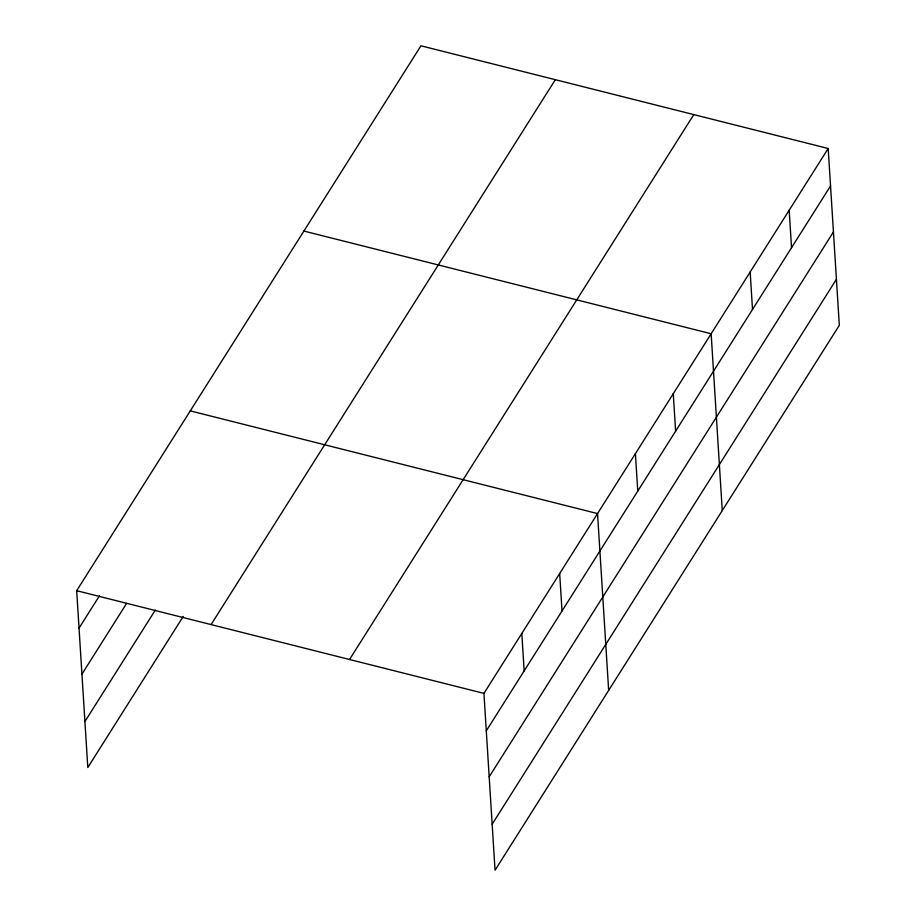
<?xml version="1.0" encoding="UTF-8"?>
<svg xmlns="http://www.w3.org/2000/svg" width="916" height="916" viewBox="0 0 916 916"><rect width="100%" height="100%" fill="white"/><g stroke="black" fill="none" stroke-linecap="round" stroke-linejoin="round"><path stroke-width="1.37" d="M183.234 616.457L87.81 767.505L76.681 590.694L420.948 45.8L828.19 148.495L839.319 325.306L495.052 870.2L483.934 693.389L828.19 148.495M79.039 628.147L99.489 595.778M81.936 674.13L126.614 603.404M84.913 721.522L155.354 610.033M211.081 624.586L555.336 79.692M349.534 659.509L693.801 114.603M486.293 730.842L830.549 185.937M489.178 776.825L833.446 231.931M492.167 824.205L836.423 279.311M303.894 231.061L711.148 333.756L722.266 510.567M190.288 410.883L597.541 513.578L608.659 690.378M76.681 590.694L483.934 693.389M789.18 210.245L791.527 247.698M750.158 272.006L752.517 309.448M673.271 393.697L675.63 431.138M635.406 453.638L637.765 491.079M559.665 573.508L562.023 610.961M521.799 633.448L524.158 670.901"/></g></svg>
